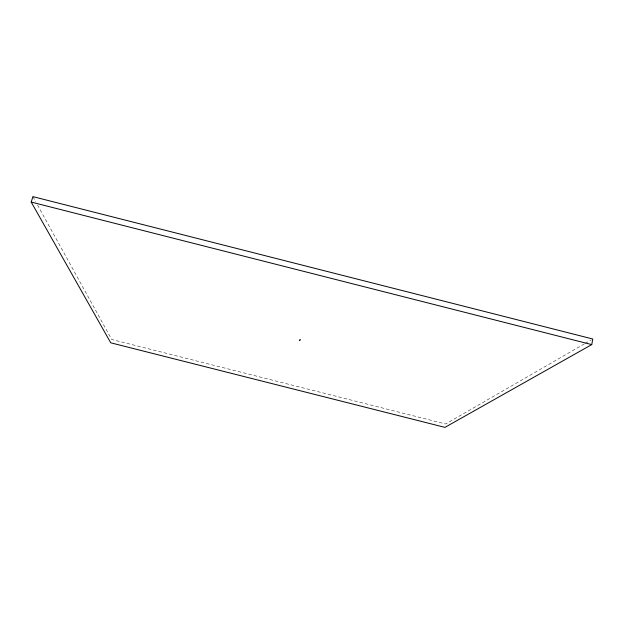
<?xml version="1.0" encoding="UTF-8"?>
<svg xmlns="http://www.w3.org/2000/svg" width="624" height="624" viewBox="0 0 624 624"><rect width="100%" height="100%" fill="white"/><g stroke="black" fill="none" stroke-linecap="round" stroke-linejoin="round"><path stroke-width="0.47" stroke-dasharray="3.12 2.34" d="M300.16 339.729L300.113 339.448M300.05 339.604L299.754 340.587L300.089 339.503L300.004 340.54L300.082 339.924M299.965 339.986L299.754 340.556M299.871 340.509L299.887 339.963M584.392 343.871L445.661 423.977L111.696 339.472L37.612 205.14M585.234 343.387L591.115 339.986M32.916 196.63L35.732 201.731"/><path stroke-width="0.94" d="M591.755 344.596L592.8 339.011L32.916 196.63L31.2 202.075L110.729 342.81L444.935 427.37L591.755 344.596L31.2 202.075"/></g></svg>
